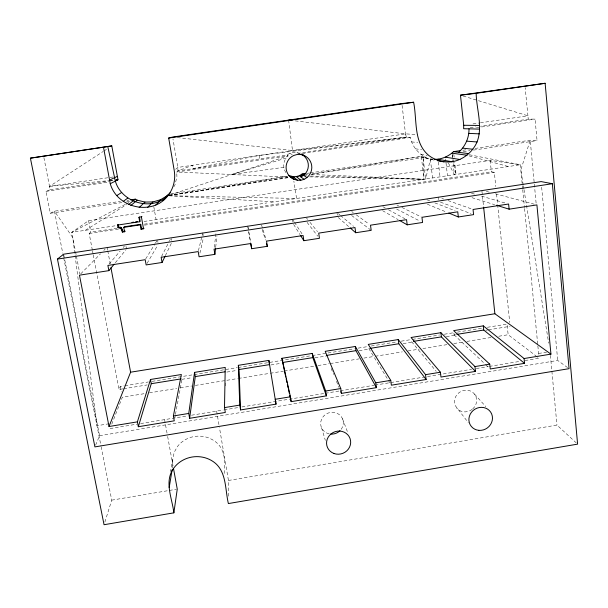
<?xml version="1.0" encoding="UTF-8"?>
<svg xmlns="http://www.w3.org/2000/svg" width="608" height="608" viewBox="0 0 608 608"><rect width="100%" height="100%" fill="white"/><g stroke="black" fill="none" stroke-linecap="round" stroke-linejoin="round"><path stroke-width="0.46" stroke-dasharray="3.04 2.28" d="M228.403 496.174L228.464 480.464L219.45 427.584M173.842 186.854L175.104 184.498L176.913 176.624L176.738 172.011L177.946 170.856L287.052 154.972C290.419 152.365 295.024 151.673 299.007 153.208L405.49 137.302L405.513 133.866L401.865 103.55M224.116 473.548C225.522 461.761 225.188 447.67 213.91 440.64A26.114 24.609 -5.3 0 0 177.338 446.705L174.139 452.443L170.453 471.542M225.72 385.882L225.766 383.032M215.703 247.099L216.934 236.2M214.259 247.327L216.076 232.659M172.429 467.978L172.892 465.188L172.626 458.751M174.777 418.084L175.294 415.34M175.461 414.42L182.104 378.723M199.926 253.088L203.315 238.275M198.421 250.694L201.909 236.444M202.122 235.554L202.563 233.776M432.106 159.38L430.418 159.41L425.6 179.026L269.846 202.502M104.872 522.09L111.728 500.156L101.224 447.116M111.766 424.217L122.322 397.237L144.795 393.596M95.623 445.17L99.56 435.716L63.825 255.132M122.786 388.869L119.031 389.477L120.27 386.498L124.017 385.89M165.346 255.702L171.486 243.01M161.561 256.447L169.039 241.771M169.457 240.958L170.293 239.324M147.083 263.332L157.837 245.032M145.7 258.909L155.055 243.755M155.542 242.957L157.024 240.563M115.33 262.74L125.902 249.804M109.113 263.994L120.148 251.066M123.211 247.479L124.442 246.042M283.837 167.329L231.762 174.504L286.14 158.057L288.108 155.868L287.052 154.972M80.773 273.828L100.495 253.825M103.786 250.488L105.1 249.158M175.666 169.29L177.817 167.443L405.513 133.866L417.438 134.619M92.37 250.207L89.171 233.502L90.79 232.218L117.055 228.258M522.644 188.746L520.342 164.738L490.177 160.39L88.586 220.674L71.752 232.347L75.331 250.633M121.927 202.578L50.32 213.256L45.965 191.368L50.198 189.787L49.514 186.367L103.117 151.536M103.9 151.027L107.054 148.975M85.356 230.295L126.456 204.676M125.286 204.387L71.752 232.347L116.204 225.652M126.122 203.954L130.302 201.765M50.32 213.256L54.439 211.174L120.445 201.362M169.966 194.932L288.108 155.868L176.738 172.011L287.728 177.05M427.538 158.293C419.056 154.447 412.11 146.771 410.392 137.484L406.342 137.18L259.236 155.428L193.108 168.606L192.554 165.27L177.946 170.856L177.817 167.443L172.961 138.89M111.728 500.156L176.32 489.258M228.464 480.464L556.958 425.068L576.224 442.867M99.56 435.716L557.711 360.445L567.553 367.574M169.153 195.518L287.295 176.312L170.544 193.906M109.121 423.738L96.991 425.722L72.785 237.599L54.439 211.174L62.723 252.974M538.597 353.468L546.516 352.176M110.063 428.572L136.982 424.156M140.661 423.556L187.819 415.826M191.535 415.211L223.197 410.02M224.132 409.868L238.192 407.565M241.938 406.95L324.421 393.429M325.356 393.277L339.416 390.967M340.358 390.815L374.095 385.282M375.037 385.13L423.776 377.142M427.523 376.527L471.572 369.307M476.262 368.539L488.444 366.54M489.379 366.388L519.376 361.471M525 360.544L539.06 358.241L536.796 356.524M124.952 385.738L148.367 381.968M152.114 381.36L193.321 374.718M194.256 374.566L237.34 367.612M238.275 367.468L311.326 355.68M312.261 355.528L354.411 348.734M358.158 348.126L367.521 346.621M371.268 346.013L397.488 341.787M401.234 341.179L411.54 339.522M412.475 339.37L439.637 334.985M444.319 334.233L453.682 332.72M457.429 332.12L482.714 328.039M487.396 327.286L507.064 324.11L508.159 334.727L536.043 355.946M453.918 333.146L454.108 334.818L455.962 334.514M123.72 388.717L147.166 384.932M181.868 379.331L192.189 377.659M226.89 372.058L237.204 370.394M270.963 364.944L281.284 363.272M315.043 357.823L326.298 356.007M359.123 350.71L369.444 349.038M403.203 343.588L412.581 342.076M446.34 336.627L455.719 335.107M485.731 330.266L487.608 329.962M488.551 329.81L510.12 326.329M149.484 392.836L176.639 388.436M180.386 387.828L191.626 386.012M195.373 385.404L237.515 378.571M238.45 378.427L269.352 373.418M270.286 373.266L283.404 371.138M284.339 370.986L314.306 366.13M318.052 365.53L329.293 363.706M330.228 363.554L359.26 358.849M363.941 358.089L374.239 356.425M375.182 356.273L402.336 351.872M407.953 350.96L419.193 349.136M422.94 348.536L447.29 344.592M453.842 343.528L463.212 342.008M466.952 341.4L491.302 337.455M498.796 336.247L508.159 334.727M305.505 175.043L307.374 174.747M312.048 173.994L421.329 156.461L425.737 157.244L311.19 174.26M169.115 195.404L288.488 177.338M144.035 221.464L266.798 202.958M144.263 224.154L491.355 171.783L494.334 172.338L495.786 186.512M89.171 233.502L119.183 228.965M144.506 225.15L494.334 172.338M462.901 150.26L466.64 149.697M475.053 148.443L530.214 140.212L537.054 140.608L535.055 119.084L528.23 119.168L480.487 126.228M126.578 201.886L130.294 201.332M169.146 195.54L288.716 177.635M463.296 151.635L469.832 150.655M473.564 150.1L537.054 140.608M43.905 157.677L49.514 186.367L113.643 176.905M473.024 123.903L479.545 122.945M480.472 122.808L527.934 115.809L525.168 87.681M50.198 189.787L108.71 181.131M109.638 180.994L114.281 180.302M470.189 127.748L475.806 126.92M45.965 191.368L108.809 182.066M476.429 127.741L535.055 119.084M410.392 137.484L300.588 153.801L295.944 152.426M306.698 173.394L309.518 172.976M310.46 172.832L421.329 156.461L423.092 157.495L434.036 160.064M126.95 200.389L128.812 200.116M303.681 175.378L307.435 174.823M177.369 137.583L292.509 150.526L405.49 137.302M49.514 186.367L108.619 180.66M109.554 180.568L114.243 180.12M309.533 176.86L423.981 179.276L423.092 157.495L432.714 159.22M169.138 195.723L296.567 198.474L293.869 181.176M310.642 176.039L423.981 179.276L421.329 156.461M311.456 174.488L423.981 179.276M169.13 195.791L274.482 201.803M411.502 141.884L417.704 142.538M295.199 120.886L405.513 133.866L406.342 137.18M415.355 148.8L421.678 149.682M420.827 154.394L427.318 155.466M469.315 154.744L520.342 164.738L425.6 179.026L423.092 157.495M486.347 191.391L489.957 192.356M495.376 193.8L534.196 204.182M469.087 155.868L508.387 166.546M471.527 193.222L476.049 194.545M481.475 196.118L504.99 202.973M463.167 96.018L477.561 100.411M478.466 100.685L527.934 115.809L528.23 119.168M472.006 197.699L494.638 204.698M441.826 198.352L443.612 198.983M448.073 200.572L472.158 209.152M440.511 202.168L470.987 213.644M426.884 199.766L431.3 201.484M434.826 202.867L455.111 210.786M427.371 204.22L446.287 212.017M396.895 204.98L398.567 205.8M401.903 207.442L421.116 216.889M289.765 153.338L292.228 154.592M396.614 209.053L420.06 221.168M382.812 206.652L385.274 208.004M388.542 209.798L404.92 218.766M382.569 210.672L398.164 219.64M351.758 211.546L353.263 212.64M356.258 214.822L369.01 224.094M351.614 215.475L370.432 229.786M338.413 213.689L339.857 214.89M340.579 215.498L353.56 226.351M338.276 217.535L349.425 227.263M454.108 334.818L484.804 363.812M485.48 364.458L488.893 367.68M474.529 394.113L485.83 406.638M411.586 341.681L436.179 371.283M306.455 217.93L307.625 219.382M309.958 222.27L317.543 231.678M472.712 408.941A11.324 10.64 -35.3 0 0 474.293 393.824A11.324 10.64 -35.3 0 0 458.994 392.677L456.897 394.767A11.324 10.64 -35.3 0 0 455.24 405.604L468.274 422.613M307.078 222.384L317.756 236.132M293.01 220.012L294.021 221.563M294.523 222.338L302.092 233.966M293.649 224.466L299.964 234.513M368.82 348.582L389.903 382.812M448.385 163.012L454.389 174.686L452.74 159.722M331.14 368.433L333.625 374.46M336.467 381.345L338.952 387.372M342.456 418.654L347.761 432.569M261.501 224.899L266.274 240.213M262.177 229.345L265.445 240.061M321.564 427.819L325.348 440.374M62.913 253.901L63.46 256.682M63.65 257.617L101.042 446.188M75.514 251.56L76.236 255.284M76.418 256.211L79.868 273.896M88.586 220.674L90.79 232.218M120.27 386.498L121.296 391.864M92.545 251.142L93.077 253.924M93.26 254.851L119.031 389.477M452.192 154.105L453.066 158.726M453.241 159.653L456.03 174.45L454.738 162.594M107.076 247.152L107.601 249.956M107.776 250.891L110.23 263.948M126 246.4L126.494 249.082M164.578 419.634L167.177 433.869M167.648 436.468L173.227 467.028M153.778 206.591L156.089 219.648M157.67 240.662L157.989 242.448M247.935 226.959L250.671 242.6M248.634 231.412L250.534 242.341M171.274 238.587L171.585 240.38M216.638 411.099L219.29 426.672M202.776 232.879L203.224 235.562M523.237 184.9L520.828 169.921L530.214 140.212L536.142 203.437M523.382 185.843L523.838 188.647M523.99 189.59L548.682 343.17M247.775 226.039L248.193 228.714M259.236 155.428L259.738 158.734M292.509 219.237L292.896 221.912M336.969 212.481L337.341 215.148M288.595 120.103L292.509 150.526M438.262 197.083L438.566 199.736M430.418 159.41L432.554 177.977M438.33 162.07L440.01 176.86M445.588 159.03L445.9 161.812M446.006 162.739L447.458 175.735M453.849 154.386L454.146 157.122M452.223 155.048L452.633 158.787M481.931 191.125L483.626 207.161M496.561 194.066L509.732 322.544M490.177 160.39L491.355 171.783M522.736 189.688L524.468 207.571M524.56 208.514L537.776 344.994M537.867 345.937L538.901 356.653M550.392 355.368L556.958 425.068M541.652 187.241L557.711 360.445M329.156 433.869A11.408 10.845 -20.9 0 1 321.488 419.452A11.408 10.845 -20.9 0 1 337.6 413.539A11.408 10.845 -20.9 0 1 341.035 429.514M472.142 409.404A11.324 10.64 -35.3 0 1 456.646 408.006M285.904 172.596A12.464 12.327 -88.5 0 1 286.14 158.057"/><path stroke-width="0.91" d="M224.504 407.596L225.234 367.437L194.545 372.385L188.761 413.448L189.62 418.312L225.317 412.452L224.504 407.596L239.765 405.095L238.351 365.324L268.865 360.407L276.024 404.13L240.57 409.952L239.765 405.095M434.644 159.342C441.583 159.456 448.529 156.362 453.545 151.65L458.63 152.327C465.211 146.482 469.254 137.674 468.981 128.835L463.638 128.714L463.722 125.278L460.469 95.19L545.133 83.281L577.6 444.136L228.38 503.561C224.937 489.288 226.868 470.546 212.876 461.381A27.824 26.083 -5.8 0 0 173.918 467.894C163.795 481.262 172.208 498.264 173.858 512.84L104.052 524.719L30.4 158.156L111.788 145.905L117.998 179.755L110.253 183.707C117.222 208.559 153.649 216.456 168.72 194.628A33.227 32.254 39.4 0 0 174.23 170.529L168.682 138.046L172.649 137.051L401.865 103.55L413.622 102.243C417.248 120.057 413.174 142.964 429.18 155.77C435.776 160.618 443.954 162.739 452.078 161.758C463.144 159.889 472.568 152.182 477.06 141.968C483.056 126.259 476.474 109.402 476.163 93.313L545.133 83.281M137.408 421.861L138.328 426.725L174.268 420.827L173.394 415.963L181.359 374.513L150.488 379.483L137.408 421.861L109.022 426.512L79.458 275.166L108.87 270.644L107.89 265.422L145.206 259.707L146.148 264.921L162.062 262.474L161.143 257.268L198.2 251.59L199.082 256.789L214.89 254.364L215.604 248.003M189.62 418.312L195.282 376.595L194.545 372.385M173.858 512.84L177.255 489.106L173.561 468.867M169.184 487.502L172.117 469.84M138.328 426.725L151.263 383.701L150.488 379.483M109.022 426.512L130.606 372.195L110.937 267.687M162.062 262.474L164.935 256.553M108.87 270.644L114.16 264.176M141.542 228.684L140.752 224.306L140.258 224.869L141.056 229.262L141.542 228.684L144.028 228.304M164.502 199.067L168.674 194.188L162.959 200.693M155.785 205.033L160.535 199.743L167.253 195.685M139.696 221.738L140.19 221.19L139.422 216.904L138.92 217.421L139.696 221.738L117.519 225.082L117.982 227.612L120.954 228.524L122.345 232.089L124.594 231.754L125.172 231.154L122.938 231.496L122.345 232.089M138.92 217.421L141.915 216.532M170.164 192.782C154.523 213.758 118.4 202.73 114.608 177.673L107.806 146.68M147.668 207.366L152.95 201.924L160.535 199.743M121.767 229.953L122.36 229.368L121.015 227.491L118.598 227.035L117.982 227.612M124.594 231.754L123.789 227.354L124.366 226.776L140.752 224.306M120.954 228.524L121.547 227.947M120.414 228.068L121.015 227.491M119.738 227.764L120.346 227.187M139.164 207.526L144.993 202.069L152.95 201.924M117.519 225.082L118.134 224.519L118.598 227.035M130.834 205.496L137.203 200.169L144.993 202.069M128.782 204.394L135.318 199.15L137.203 200.169M57.448 259.092L63.635 254.197L541.128 181.594L552.353 183.715L569.065 368.668L94.909 446.895L57.448 259.092L552.353 183.715M123.234 201.415L127.779 198.056M116.88 195.54L121.706 192.432M298.186 176.616L293.155 176.632L290.107 175.856C293.983 181.275 301.918 181.617 306.918 177.574A13.011 12.867 -86.5 0 0 303.742 155.291L301.378 154.174M300.907 176.928L303.681 175.378L305.908 172.938A12.464 12.327 -88.5 0 0 303.415 155.504L301.203 154.181M110.253 183.707L109.569 180.074L117.359 176.358M167.276 195.822L169.07 195.229M30.4 158.156L111.788 145.905M173.394 415.963L188.761 413.448M285.76 377.074L281.899 358.31L312.238 353.415L325.69 391.02L326.397 395.861L291.171 401.645L290.426 396.796L275.264 399.281L276.024 404.13M325.69 391.02L340.754 388.55L341.445 393.391L376.428 387.653L375.782 382.82L355.368 346.469L325.204 351.333L340.754 388.55M375.782 382.82L390.746 380.365L391.377 385.198L426.132 379.491L425.547 374.665L398.248 339.56L368.258 344.394L390.746 380.365M425.547 374.665L440.405 372.233L440.982 377.059L475.509 371.389L474.97 366.571L440.884 332.69L411.061 337.493L440.405 372.233M474.97 366.571L489.736 364.154L490.261 368.972L524.56 363.341L524.081 358.53L483.284 325.858L453.629 330.63L489.736 364.154M524.081 358.53L550.947 354.13L536.91 204.904L509.116 209.175L496.447 205.253M151.263 383.701L181.169 378.875M195.282 376.595L225.006 371.8M240.57 409.952L239.043 369.535L269.519 364.61L268.865 360.407M282.545 362.512L312.854 357.618L326.397 395.861M326.724 355.384L355.938 350.664L376.428 387.653M369.755 348.43L398.78 343.748L426.132 379.491M413.448 341.377L441.378 336.87L475.509 371.389M456.889 334.37L483.732 330.03L524.56 363.341M130.606 372.195L494.874 313.751L550.947 354.13M250.694 243.253L251.651 248.718L267.345 246.308L266.547 241.118L303.096 235.516L303.856 240.7L319.443 238.306L318.706 233.122L355.004 227.559L355.695 232.735L371.184 230.356L370.508 225.188L406.554 219.663L407.193 224.831L422.568 222.467L421.952 217.299L457.756 211.812L458.326 216.972L473.602 214.632L473.047 209.471L508.607 204.022L509.116 209.175M131.921 222.437L133.76 222.163M135.599 221.882L137.438 221.608M123.789 227.354L140.258 224.869M141.056 229.262L143.556 228.889L141.428 217.048M453.545 151.65L460.096 150.678M116.143 180.029L117.998 179.755L116.12 179.938M305.763 173.531L302.001 174.086L299.311 175.712L296.294 176.578L300.823 180.242M130.674 199.842L135.318 199.15M168.682 138.046L413.622 102.243M460.469 95.19L476.163 93.313M306.918 177.574L303.643 175.347L299.311 175.712L304.046 179.314M288.595 120.103L292.653 119.92M463.722 125.278L479.53 125.446M468.981 128.835L479.446 129.116M304.836 174.207L302.001 174.086L303.643 175.347M468.89 133.388L479.34 133.851M466.724 141.162L477.06 141.968M462.711 148.147L472.864 149.256M458.63 152.327L468.593 153.619M452.018 153.178L467.02 155.23M445.383 157.168L459.937 159.494M438.018 159.296L452.078 161.758M437.646 160.725L443.977 161.88M294.561 177.825L291.521 177.217L288.694 175.507M303.742 155.291L300.481 154.447L297.114 154.5L293.869 155.428A13.011 12.867 -86.5 0 0 294.226 179.474M448.871 213.074L458.326 216.972M399.806 220.582L407.193 224.831M293.155 176.632L297.472 180.295M350.124 227.871L355.695 232.735M300.451 235.288L303.856 240.7M340.731 391.674L341.445 393.391M266.532 243.626L267.345 246.308M122.36 229.368L122.938 231.496M281.899 358.31L290.426 396.796M286.155 378.89L286.961 382.531M287.364 384.355L288.162 387.995M288.564 389.812L289.37 393.452M289.765 395.276L291.171 401.645M103.55 147.516L109.569 180.074M214.89 254.364L214.031 249.158L250.83 243.519L251.651 248.718M238.351 365.324L239.043 369.535M312.238 353.415L312.854 357.618M355.368 346.469L355.938 350.664M398.248 339.56L398.78 343.748M440.884 332.69L441.378 336.87M483.284 325.858L483.732 330.03M483.626 207.161L494.874 313.751M340.07 430.616A11.408 10.845 -20.9 0 1 330.615 434.089M334.035 453.507A12.145 11.491 -21 0 0 350.573 440.671A12.145 11.491 -21 0 0 331.238 433.747A12.145 11.491 -21 0 0 334.035 453.507M478.838 430.342A12.054 11.263 -35 0 0 491.697 414.056A12.054 11.263 -35 0 0 471.519 412.194A12.054 11.263 -35 0 0 478.838 430.342"/></g></svg>
